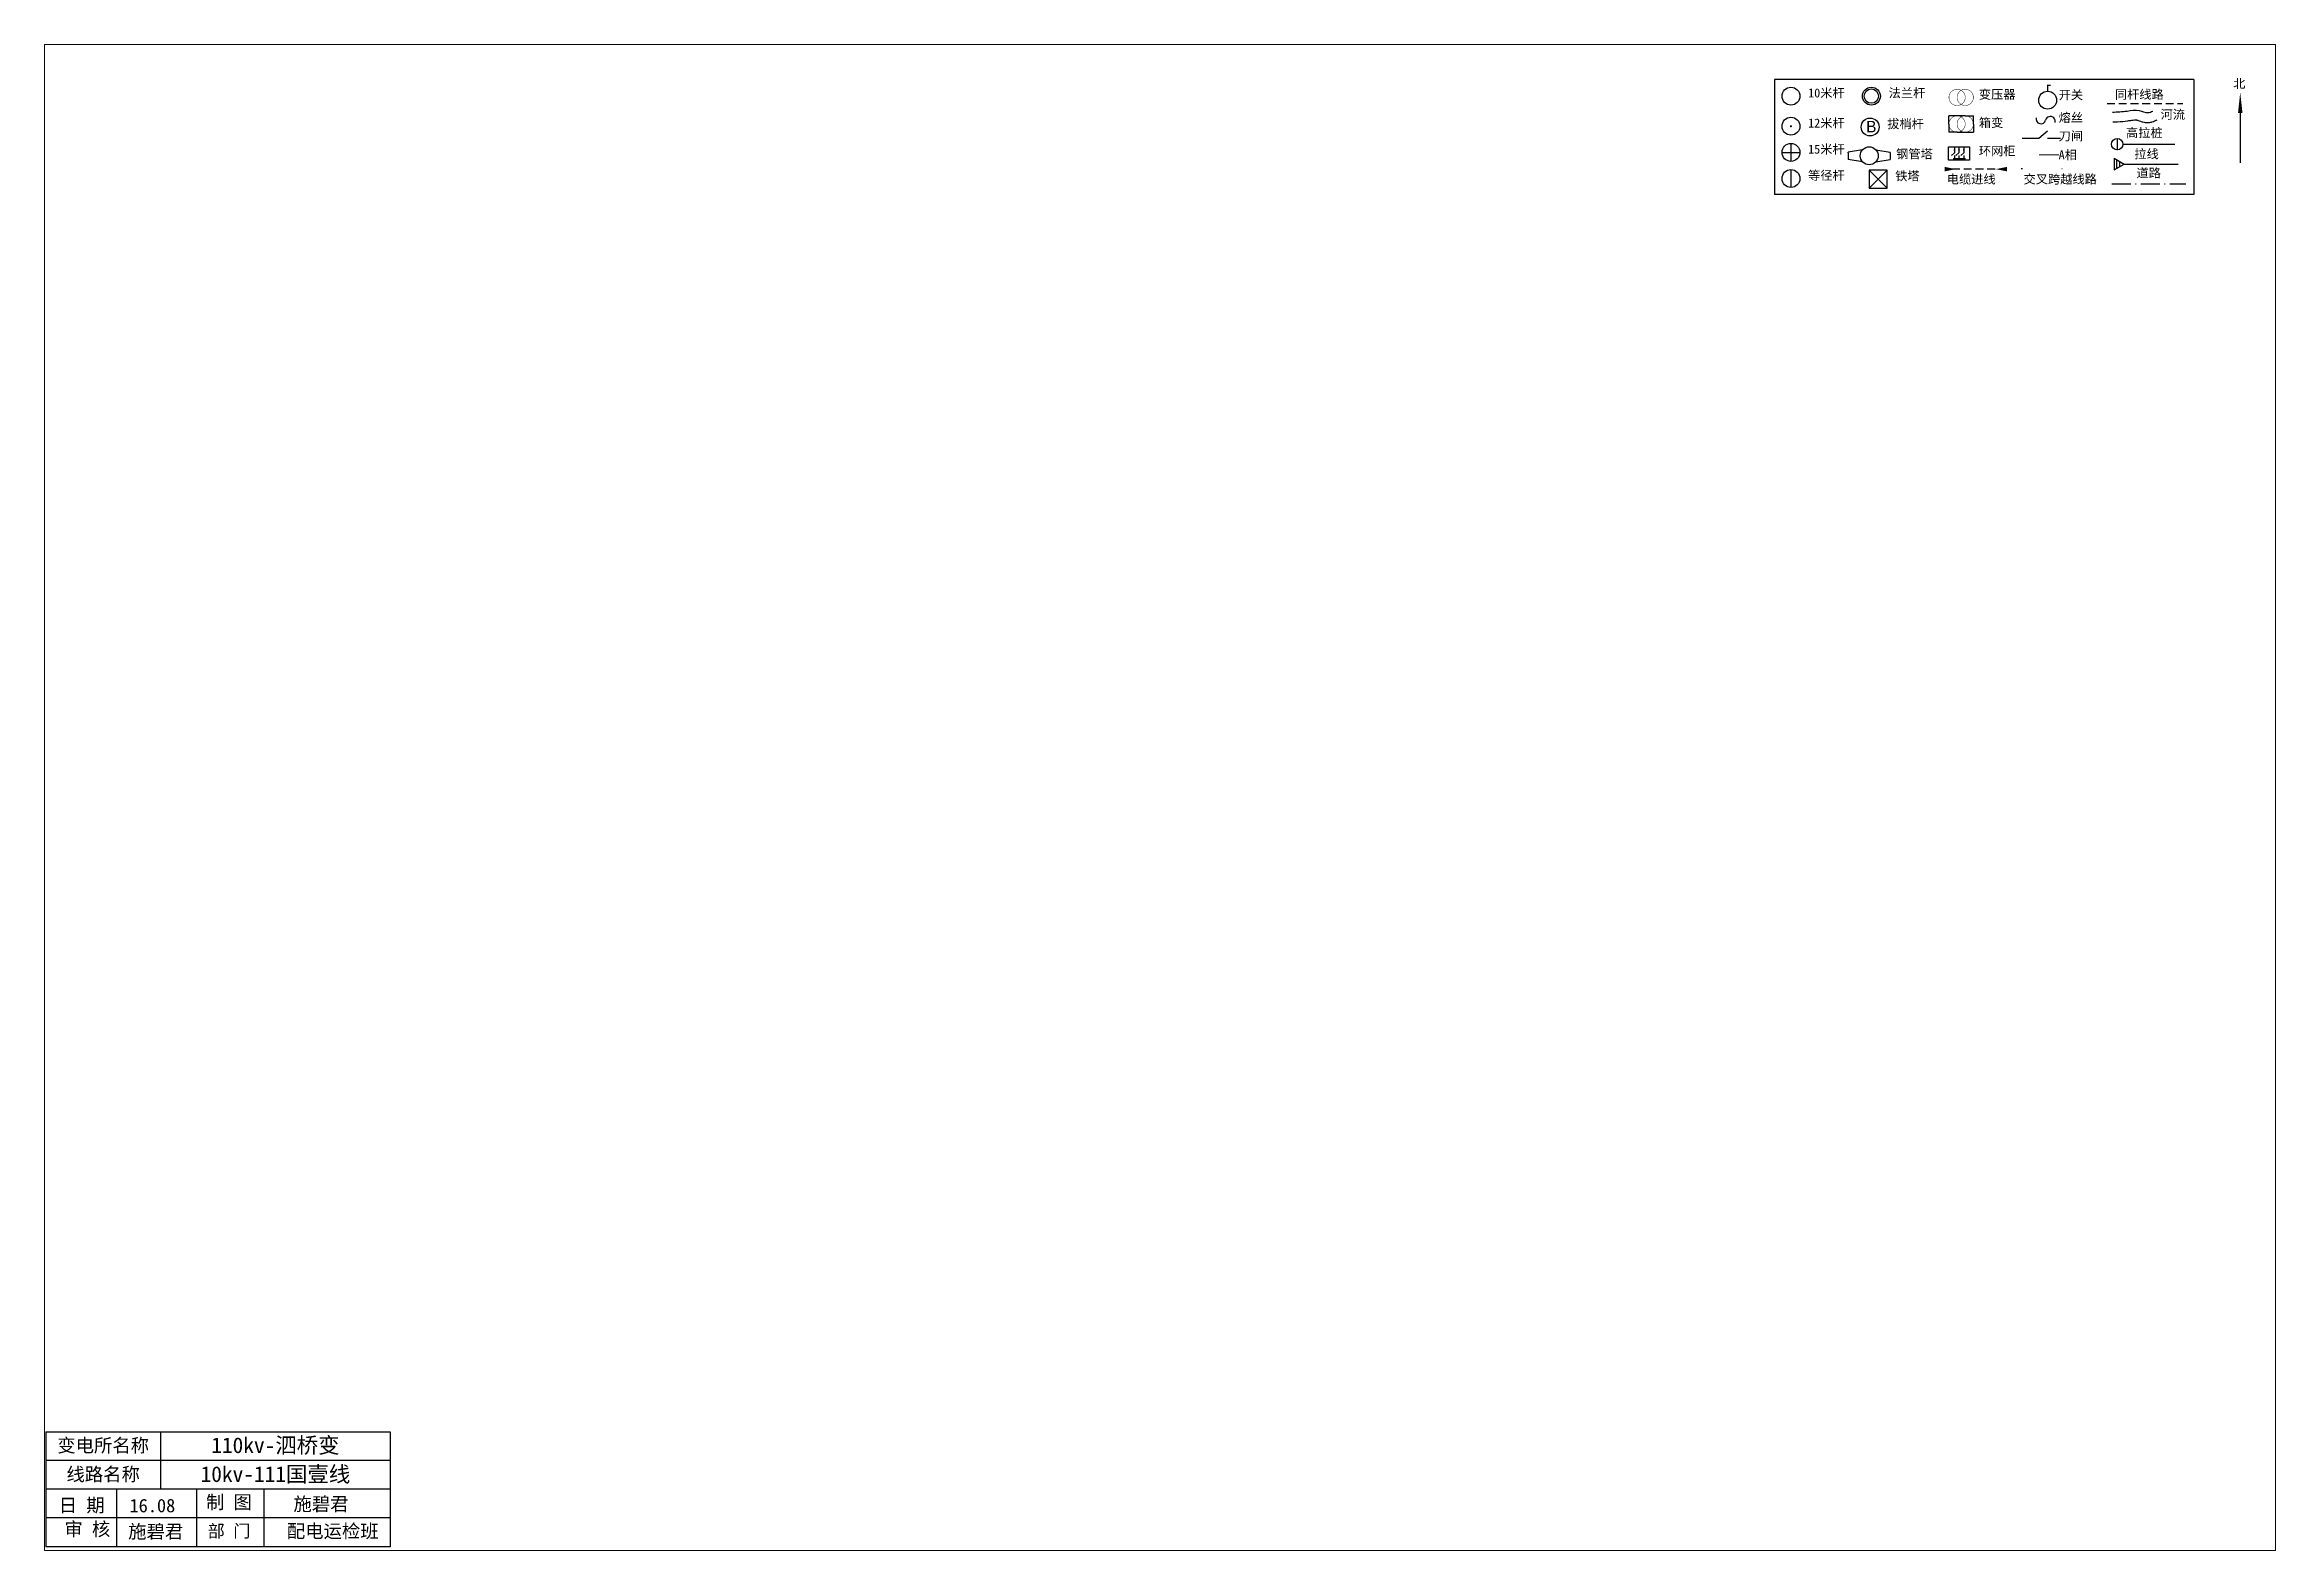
# Paper-space layout '布局2' of a CAD drawing. Extents: x 41 to 1464, y 28 to 989.
import ezdxf

# ---------------------------------------------------------------- set-up
doc = ezdxf.new("R2010")
doc.units = 0
doc.header["$LTSCALE"] = 20
doc.header["$MEASUREMENT"] = 0
for name, pattern in [('ACAD_ISO10W100', [18.5, 12, -3, 0.5, -3]), ('DASHED2', [0.375, 0.25, -0.125]), ('DOT', [6.35, 0, -6.35])]:
    doc.linetypes.add(name, pattern=pattern)
doc.layers.get('0').update_dxf_attribs({"linetype": 'CONTINUOUS'})
for name, color, linetype in [('Layer1', 7, 'CONTINUOUS'), ('TITLE', 1, 'CONTINUOUS'), ('标题', 7, 'CONTINUOUS')]:
    doc.layers.add(name, color=color, linetype=linetype)
doc.styles.add('STYLE1', font='SIMFANG.TTF')
doc.styles.add('STYLE3', font='')
doc.styles.add('STYLE4', font='SIMFANG.TTF', dxfattribs={"height": 0.4})
doc.styles.get('STYLE3').set_extended_font_data('University Roman LET')

psp = doc.layouts.new('布局2')

# ---------------------------------------------------------------- linework, layer by layer
at = {"layer": 'TITLE', "color": 7}
psp.add_line((1412.2, 966.6), (1412.2, 893.3), dxfattribs=at)
at = {"layer": 'TITLE'}
psp.add_line((1441.9, 945.2), (1441.9, 913.5), dxfattribs=at)
at = {"layer": 'TITLE', "color": 0, "ltscale": 0.02}
for p, q in [((41.4, 103.2), (261.3, 103.2)), ((261.3, 103.2), (261.3, 29.9))]:
    psp.add_line(p, q, dxfattribs=at)
at = {"layer": 'TITLE', "color": 0}
for p, q in [((41.4, 103.2), (41.4, 29.9)), ((114.7, 103.2), (114.7, 84.9)), ((114.7, 84.9), (41.4, 84.9)), ((261.3, 84.9), (114.7, 84.9)), ((114.7, 84.9), (114.7, 66.6)), ((114.7, 66.6), (41.4, 66.6)), ((86.7, 66.6), (86.7, 48.3)), ((261.3, 66.6), (114.7, 66.6)), ((137.6, 66.6), (137.6, 48.3)), ((180.6, 66.6), (180.6, 48.3)), ((114.7, 48.3), (41.4, 48.3)), ((86.7, 48.3), (86.7, 29.9)), ((261.3, 48.3), (114.7, 48.3)), ((137.6, 48.3), (137.6, 29.9)), ((180.6, 48.3), (180.6, 29.9)), ((114.7, 29.9), (41.4, 29.9)), ((114.7, 29.9), (41.4, 29.9)), ((261.3, 29.9), (114.7, 29.9))]:
    psp.add_line(p, q, dxfattribs=at)
at = {"layer": 'TITLE'}
psp.add_lwpolyline([(1441.9, 958.4, 0, 2.86, 0), (1441.9, 945.2, 2.86, 2.86, 0)], format="xyseb", dxfattribs=at)
at = {"layer": '标题', "color": 7}
for p, q in [((1412.2, 966.6), (1144.7, 966.6)), ((1155.2, 925.8), (1155.2, 914.4)), ((1363.4, 928.9), (1363.4, 921.6)), ((1149.4, 920.1), (1160.9, 920.1)), ((1200.8, 921.7), (1191.7, 920.2)), ((1191.7, 919.9), (1191.7, 920.2)), ((1191.7, 919.9), (1191.7, 915.5)), ((1200.8, 914), (1191.7, 915.5)), ((1209.4, 921.7), (1218.5, 920.2)), ((1209.4, 914), (1218.5, 915.5)), ((1218.5, 919.9), (1218.5, 920.2)), ((1218.5, 919.9), (1218.5, 915.5)), ((1361.4, 916.3), (1361.4, 908.9)), ((1361.4, 916.3), (1367.9, 912.6)), ((1361.4, 908.9), (1367.9, 912.6)), ((1363, 915.4), (1363, 909.8)), ((1364.8, 914.3), (1364.8, 910.8)), ((1367.1, 925.3), (1400.2, 925.3)), ((1367.9, 912.6), (1402.3, 912.6)), ((1155.2, 909.1), (1155.2, 897.7)), ((1216.5, 908.7), (1205, 897.3)), ((1205, 908.7), (1216.5, 897.3))]:
    psp.add_line(p, q, dxfattribs=at)
at = {"layer": '标题'}
for p, q in [((1144.7, 966.6), (1144.7, 893.3)), ((1259.6, 919.9), (1257.7, 918)), ((1258.6, 916.1), (1259.6, 916.1)), ((1259.6, 923), (1259.6, 919.9)), ((1259.6, 918), (1259.6, 916.1)), ((1259.6, 916.1), (1265.5, 916.1)), ((1259.6, 916.1), (1260.7, 916.1)), ((1262.4, 919.9), (1260.5, 918)), ((1262.4, 923.6), (1262.4, 919.9)), ((1262.4, 918), (1262.4, 916.1)), ((1265.5, 919.9), (1263.6, 918)), ((1265.5, 923.1), (1265.5, 919.9)), ((1265.5, 918), (1265.5, 916.1)), ((1265.5, 916.1), (1266.5, 916.1)), ((1412.2, 893.3), (1144.7, 893.3))]:
    psp.add_line(p, q, dxfattribs=at)
at = {"layer": '标题', "color": 1, "ltscale": 0.02}
for p, q in [((1266.4, 943.4), (1256, 943.4)), ((1256, 938.2), (1256, 943.4)), ((1266.4, 943.4), (1271.6, 943.4)), ((1271.6, 938.2), (1271.6, 943.4)), ((1256, 938.2), (1256, 933)), ((1261.2, 933), (1256, 933)), ((1261.2, 933), (1271.6, 933)), ((1271.6, 938.2), (1271.6, 933))]:
    psp.add_line(p, q, dxfattribs=at)
at = {"layer": '标题', "color": 3, "linetype": 'DASHED2'}
psp.add_line((1356.9, 951.2), (1405.2, 951.2), dxfattribs=at)
at = {"layer": '标题', "color": 0, "ltscale": 0.02}
for p, q in [((1302.7, 929.1), (1313.3, 929.1)), ((1313.3, 929.1), (1318.9, 933.8)), ((1318.9, 929.1), (1327.3, 929.1))]:
    psp.add_line(p, q, dxfattribs=at)
at = {"layer": '标题', "color": 7, "linetype": 'DASHED2'}
psp.add_line((1293, 909.4), (1253.3, 909.4), dxfattribs=at)
at = {"layer": '标题', "color": 6, "linetype": 'DOT', "ltscale": 0.2}
psp.add_line((1302.6, 909.7), (1340.2, 909.7), dxfattribs=at)
at = {"layer": '标题', "color": 4, "linetype": 'ACAD_ISO10W100', "ltscale": 0.05}
psp.add_line((1360, 900), (1407.1, 900), dxfattribs=at)
at = {"layer": '标题', "color": 1, "const_width": 0.29}
for points in [[(1256, 955.2, 1), (1266.4, 955.2, 1)], [(1261.2, 955.2, 1), (1271.6, 955.2, 1)], [(1256, 938.2, 1), (1266.4, 938.2, 1)], [(1261.2, 938.2, 1), (1271.6, 938.2, 1)]]:
    psp.add_lwpolyline(points, format="xyb", close=True, dxfattribs=at)
at = {"layer": '标题', "color": 0, "ltscale": 0.02}
for points, const_width in [([(1319, 959.1), (1319, 963), (1321, 963)], 0.859), ([(1313.5, 918.6), (1326.2, 918.6)], 0.572)]:
    psp.add_lwpolyline(points, dxfattribs=dict(at, const_width=const_width))
at = {"layer": '标题', "color": 7, "const_width": 0.642}
psp.add_lwpolyline([(1154.8, 936.8, 1), (1155.5, 936.8, 1)], format="xyb", close=True, dxfattribs=at)
at = {"layer": '标题'}
psp.add_lwpolyline([(1255.7, 923.6), (1269.1, 923.6), (1269.1, 915.2), (1255.7, 915.2)], close=True, dxfattribs=at)
at = {"layer": '标题', "const_width": 0.586}
for points in [[(1259.3, 921.6, 1), (1259.9, 921.6, 1)], [(1262.1, 921.6, 1), (1262.7, 921.6, 1)], [(1265.2, 921.6, 1), (1265.8, 921.6, 1)]]:
    psp.add_lwpolyline(points, format="xyb", close=True, dxfattribs=at)
at = {"layer": '标题', "color": 7}
psp.add_lwpolyline([(1205, 908.7), (1205, 897.3), (1216.5, 897.3), (1216.5, 908.7)], close=True, dxfattribs=at)
for points in [[(1253.3, 909.4, 2.86, 0, 0), (1260.5, 909.4, 0, 0, 0)], [(1293, 909.4, 2.86, 0, 0), (1285.9, 909.4, 0, 0, 0)]]:
    psp.add_lwpolyline(points, format="xyseb", dxfattribs=at)
for centre, radius in [((1155.2, 956), 5.72), ((1206.5, 956), 5.72), ((1206.5, 956), 4.58), ((1319, 953.4), 5.72), ((1155.2, 936.8), 5.72), ((1205.7, 936.3), 5.72), ((1155.2, 920.1), 5.72), ((1363.4, 925.3), 3.63), ((1205.1, 917.9), 5.75), ((1155.2, 903.4), 5.72)]:
    psp.add_circle(centre, radius, dxfattribs=at)
at = {"layer": '标题'}
for centre, start, end in [((1314.7, 941.5), 165.9896, 345.9896), ((1320.7, 939.9), 345.9896, 165.9896)]:
    psp.add_arc(centre, 3.11, start, end, dxfattribs=at)
at = {"layer": '标题', "color": 4}
psp.add_spline([(1360.3, 945.8), (1369.7, 946.5), (1377.4, 946.9), (1383, 945.5), (1386.1, 946.5)], degree=3, dxfattribs=at)
psp.add_open_spline([(1360.6, 939.5), (1361.6, 939.6), (1362.6, 939.6), (1365.8, 939.8), (1367.9, 939.9), (1370.7, 940.3), (1371.1, 940.4), (1371.9, 940.5), (1372.3, 940.5), (1373.3, 940.7), (1373.9, 940.8), (1374.7, 940.8), (1375, 940.8), (1375.5, 940.8), (1375.8, 940.8), (1376, 940.7), (1376.1, 940.7), (1376.4, 940.6), (1376.5, 940.6), (1377.1, 940.4), (1377.6, 940.2), (1378.8, 939.8), (1379.6, 939.6), (1381, 939.3), (1381.6, 939.2), (1382.5, 939.2), (1382.9, 939.2), (1383.8, 939.2), (1384.2, 939.3), (1385.1, 939.4), (1385.4, 939.5), (1386.9, 940), (1387.7, 940.3), (1388.5, 940.7), (1388.6, 940.8), (1388.8, 940.8)], degree=3, knots=[0, 0, 0, 0, 1.061728, 1.061728, 3.185183, 3.185183, 3.58322, 3.58322, 3.981257, 3.981257, 4.77733, 4.77733, 5.26255, 5.26255, 5.955955, 5.955955, 6.213392, 6.213392, 6.470829, 6.470829, 6.985703, 6.985703, 7.500577, 7.500577, 7.803108, 7.803108, 7.976308, 7.976308, 8.179448, 8.179448, 8.382589, 8.382589, 8.992183, 8.992183, 9.14905, 9.14905, 9.14905, 9.14905], dxfattribs=at)

# ---------------------------------------------------------------- texts
at = {"char_height": 8.59, "width": 73.277, "attachment_point": 5, "style": 'STYLE1'}
for s, insert in [('施碧君', (111.6, 39.1)), ('配电运检班', (224.6, 39.4))]:
    psp.add_mtext(s, dxfattribs=dict(at, insert=insert))
at = {"layer": 'TITLE', "style": 'STYLE4'}
psp.add_text('北', height=5.72, dxfattribs=at).set_placement((1437.4, 961.2))
at = {"layer": 'TITLE', "color": 0, "ltscale": 0.02, "char_height": 8.59, "width": 41.613, "attachment_point": 5, "style": 'STYLE4'}
for s, insert in [('16.08', (109.5, 56.1)), ('施碧君', (217.1, 56.7))]:
    psp.add_mtext(s, dxfattribs=dict(at, insert=insert))
at = {"layer": '标题', "color": 7, "style": 'STYLE3'}
psp.add_text('B', height=7.33, dxfattribs=at).set_placement((1203.2, 932.9))
at = {"layer": '标题', "color": 7, "char_height": 5.72, "width": 69.59, "attachment_point": 1, "style": 'STYLE1'}
for s, insert in [('10米杆', (1166.1, 960.9)), ('法兰杆', (1217.5, 960.9)), ('开关', (1326, 959.7)), ('12米杆', (1166.1, 941.7)), ('拔梢杆', (1216.6, 941.2)), ('熔丝', (1326, 945.2)), ('15米杆', (1166.1, 925)), ('刀闸', (1326, 933.4)), ('高拉桩', (1369, 935.5)), ('钢管塔', (1222.3, 922)), ('环网柜', (1275.1, 923.9)), ('A相', (1326, 921.4)), ('拉线', (1374.3, 922)), ('等径杆', (1166.1, 908.3)), ('铁塔', (1221.7, 907.9)), ('电缆进线', (1254.6, 905.9))]:
    psp.add_mtext(s, dxfattribs=dict(at, insert=insert))
at = {"layer": '标题', "color": 1, "char_height": 5.72, "width": 69.59, "attachment_point": 1, "style": 'STYLE1'}
for s, insert in [('变压器', (1275.1, 960)), ('箱变', (1275.1, 942))]:
    psp.add_mtext(s, dxfattribs=dict(at, insert=insert))
at = {"layer": '标题', "color": 3, "insert": (1361.9, 960), "char_height": 5.72, "width": 69.59, "attachment_point": 1, "style": 'STYLE1'}
psp.add_mtext('同杆线路', dxfattribs=at)
at = {"layer": '标题', "color": 140, "char_height": 5.72, "width": 69.59, "attachment_point": 1, "style": 'STYLE1'}
for s, insert in [('河流', (1391.1, 947.2)), ('道路', (1375.7, 909.8))]:
    psp.add_mtext(s, dxfattribs=dict(at, insert=insert))
at = {"layer": '标题', "color": 6, "insert": (1303.6, 905.9), "char_height": 5.72, "width": 69.59, "attachment_point": 1, "style": 'STYLE1'}
psp.add_mtext('交叉跨越线路', dxfattribs=at)
at = {"layer": '标题', "color": 0, "style": 'STYLE1'}
for s, insert, char_height, width, attachment_point in [('变电所名称', (78.1, 94.1), 8.59, 73.277, 5), ('110kv-泗桥变', (188, 94.1), 10.02, 146.553, 5), ('线路名称', (78.1, 75.7), 8.59, 73.277, 5), ('10kv-111国壹线', (188, 75.7), 10.018, 146.553, 5), ('日 期', (64.4, 51.1), 8.59, 45.225, 8), ('制 图', (158.4, 57.9), 8.59, 36.803, 5), ('审 核 ', (68, 40.7), 8.59, 45.225, 5), ('部 门', (158.4, 39.5), 8, 59.772, 5)]:
    psp.add_mtext(s, dxfattribs=dict(at, insert=insert, char_height=char_height, width=width, attachment_point=attachment_point))

# ---------------------------------------------------------------- viewports
at = {"layer": 'Layer1', "color": 0, "ltscale": 0.02}
psp.add_viewport(center=(752.5, 508.2), size=(1423.6, 961.369), view_center_point=(216.771, 11.657), view_height=48.17975, dxfattribs=at)

doc.saveas('drawing.dxf')
